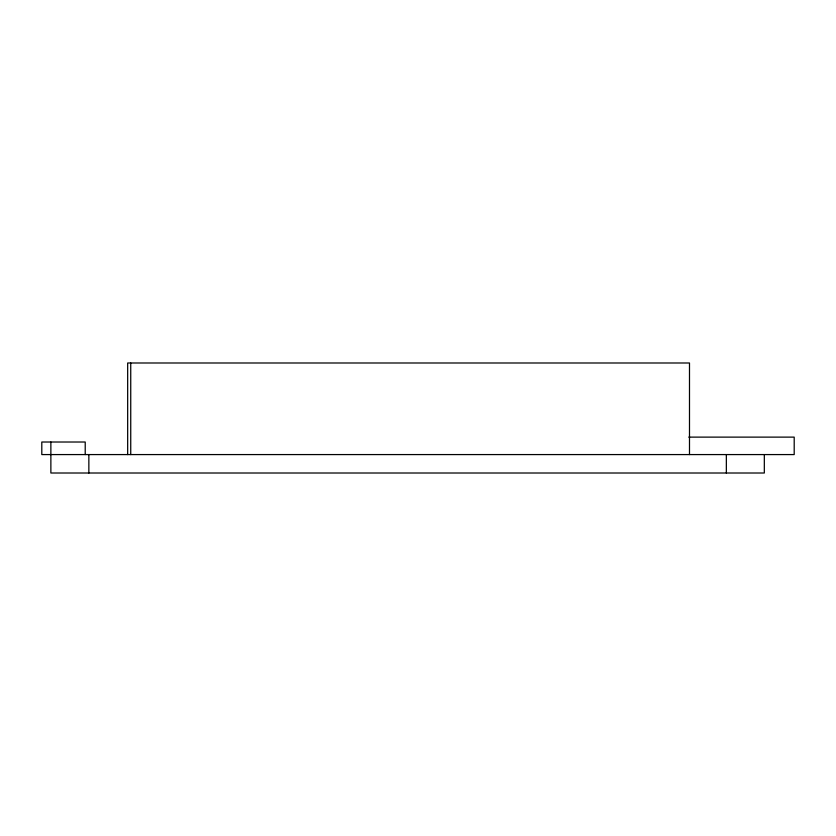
<?xml version="1.0" encoding="UTF-8"?>
<svg xmlns="http://www.w3.org/2000/svg" width="836" height="836" viewBox="0 0 836 836"><rect width="100%" height="100%" fill="white"/><g stroke="black" fill="none" stroke-linecap="round" stroke-linejoin="round"><path stroke-width="1.25" d="M688.77 437.123L794.2 437.123L794.2 454.575L41.8 454.575L41.8 442.014L85.22 442.014L85.22 454.575M764.323 454.575L764.323 473.009L50.871 473.009L50.871 442.014M726.348 454.575L726.348 473.009M689.491 454.575L689.491 362.991L127.668 362.991L127.668 454.575M130.74 362.991L130.74 454.575M88.856 454.575L88.856 473.009"/></g></svg>
